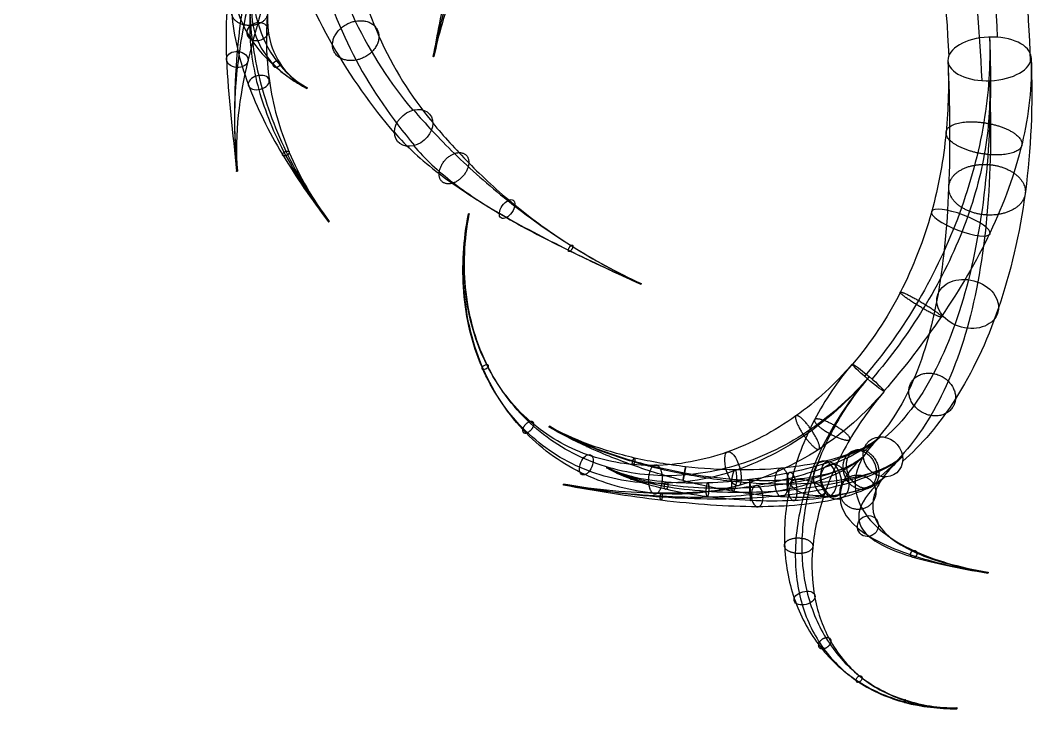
# Model space of a CAD drawing. Header units: millimetres. Extents: x -36.9 to 35.7, y -22.6 to 36.8.
# Drawn here: x -10.6 to 9.01, y -22.6 to -9.25 of the extents above; entities that cross this region are included whole.
import ezdxf

# ---------------------------------------------------------------- set-up
doc = ezdxf.new("R2010")
doc.units = ezdxf.units.MM
doc.header["$MEASUREMENT"] = 0
doc.layers.add('Default', color=18, linetype='Continuous', true_color=0x000000)

msp = doc.modelspace()

# ---------------------------------------------------------------- linework, layer by layer
at = {"layer": 'Default', "extrusion": (0.178503, -0.512953, 0.839652)}
msp.add_circle((-8.777, 20.81, 45.004), 0.209, dxfattribs=at)
at = {"layer": 'Default', "extrusion": (-0.035375, 0.850726, -0.524418)}
msp.add_circle((-7.763, 32.716, -32.279), 0.806, dxfattribs=at)
msp.add_circle((-7.763, 32.716, -32.279), 0.806, dxfattribs=at)
msp.add_circle((-7.763, 32.716, -32.279), 0.806, dxfattribs=at)
at = {"layer": 'Default', "extrusion": (-0.064925, -0.668479, 0.740891)}
msp.add_circle((-5.398, 25.286, 43.643), 0.209, dxfattribs=at)
at = {"layer": 'Default', "extrusion": (0.149088, 0.732185, -0.664589)}
msp.add_circle((0.556, 37.897, -47.442), 0.01, dxfattribs=at)
at = {"layer": 'Default', "extrusion": (-0.192484, 0.746373, -0.637085)}
msp.add_circle((8.4, 32.628, -38.163), 0.209, dxfattribs=at)
at = {"layer": 'Default', "extrusion": (0.51712, -0.284729, 0.807165)}
msp.add_circle((-11.685, 29.767, 41.842), 0.01, dxfattribs=at)
at = {"layer": 'Default', "extrusion": (0.408586, -0.481957, 0.775097)}
msp.add_circle((-9.599, 27.574, 44.458), 0.408, dxfattribs=at)
msp.add_circle((-9.599, 27.574, 44.458), 0.408, dxfattribs=at)
at = {"layer": 'Default', "extrusion": (0.061252, -0.671206, 0.738736)}
msp.add_circle((-7.481, 26.327, 45.976), 0.01, dxfattribs=at)
at = {"layer": 'Default', "extrusion": (0.692422, -0.475698, 0.542461)}
msp.add_circle((-11.299, 41.963, 34.655), 0.209, dxfattribs=at)
at = {"layer": 'Default', "extrusion": (0.343393, 0.903434, -0.256687)}
msp.add_circle((-11.81, 42.185, -21.137), 0.607, dxfattribs=at)
at = {"layer": 'Default', "extrusion": (0.184689, 0.949112, -0.255101)}
msp.add_circle((-0.613, 36.441, -23.189), 0.01, dxfattribs=at)
at = {"layer": 'Default', "extrusion": (-0.543557, 0.71558, -0.438738)}
msp.add_circle((11.634, 42.863, -29.471), 0.01, dxfattribs=at)
at = {"layer": 'Default', "extrusion": (-0.166217, -0.62093, 0.766041)}
msp.add_circle((11.313, 22.09, 45.366), 0.607, dxfattribs=at)
at = {"layer": 'Default', "extrusion": (0.882974, -0.405352, 0.236744)}
msp.add_circle((-12.453, 52.035, 20.183), 0.01, dxfattribs=at)
at = {"layer": 'Default', "extrusion": (-0.368184, 0.787337, -0.49451)}
msp.add_circle((8.207, 30.061, -32.974), 0.0722, dxfattribs=at)
at = {"layer": 'Default', "extrusion": (0.647328, 0.759263, 0.066983)}
msp.add_circle((-14.937, 47.007, -5.388), 0.408, dxfattribs=at)
msp.add_circle((-14.937, 47.007, -5.388), 0.408, dxfattribs=at)
msp.add_circle((-14.937, 47.007, -5.388), 0.408, dxfattribs=at)
at = {"layer": 'Default', "extrusion": (0.659063, -0.387303, 0.644696)}
msp.add_circle((-14.942, 37.325, 42.443), 0.01, dxfattribs=at)
at = {"layer": 'Default', "extrusion": (-0.342573, -0.296859, 0.891357)}
msp.add_circle((17.394, 18.399, 51.566), 0.408, dxfattribs=at)
msp.add_circle((17.394, 18.399, 51.566), 0.408, dxfattribs=at)
msp.add_circle((17.394, 18.399, 51.566), 0.408, dxfattribs=at)
msp.add_circle((17.394, 18.399, 51.566), 0.408, dxfattribs=at)
msp.add_circle((17.394, 18.399, 51.566), 0.408, dxfattribs=at)
at = {"layer": 'Default', "extrusion": (0.884692, 0.273209, 0.377727)}
msp.add_circle((-18.094, 43.228, 15.233), 0.346, dxfattribs=at)
at = {"layer": 'Default', "extrusion": (0.777775, -0.319168, 0.541478)}
msp.add_circle((-16.388, 33.307, 29.927), 0.209, dxfattribs=at)
at = {"layer": 'Default', "extrusion": (0.933461, -0.272428, 0.233311)}
msp.add_circle((-16.731, 53.776, 19.304), 0.0722, dxfattribs=at)
at = {"layer": 'Default', "extrusion": (0.751806, 0.120256, -0.648326)}
msp.add_circle((-18.702, 43.889, -34.653), 0.346, dxfattribs=at)
at = {"layer": 'Default', "extrusion": (0.802766, 0.201087, -0.561365)}
msp.add_circle((-18.848, 46.303, -30.737), 0.346, dxfattribs=at)
at = {"layer": 'Default', "extrusion": (0.445395, -0.266083, 0.854882)}
msp.add_circle((-14.989, 19.878, 51.748), 0.01, dxfattribs=at)
at = {"layer": 'Default', "extrusion": (0.96728, -0.087342, -0.238201)}
msp.add_circle((-17.809, 56.313, -8.81), 0.209, dxfattribs=at)
at = {"layer": 'Default', "extrusion": (0.864332, -0.135972, 0.484191)}
msp.add_circle((-17.753, 46.462, 31.122), 0.0722, dxfattribs=at)
at = {"layer": 'Default', "extrusion": (0.998171, 0.038987, -0.046206)}
msp.add_circle((-18.482, 56.175, 0.231), 0.209, dxfattribs=at)
at = {"layer": 'Default', "extrusion": (0.255597, 0.884839, 0.389527)}
msp.add_circle((-9.564, 48.667, 2.89), 0.346, dxfattribs=at)
at = {"layer": 'Default', "extrusion": (0.98224, -0.181445, 0.047779)}
msp.add_circle((-17.961, 58.025, 6.025), 0.01, dxfattribs=at)
at = {"layer": 'Default', "extrusion": (0.841245, 0.073286, -0.535664)}
msp.add_circle((-18.725, 49.443, -28.918), 0.209, dxfattribs=at)
at = {"layer": 'Default', "extrusion": (0.2243, -0.247887, 0.942466)}
msp.add_circle((-8.464, 2.663, 61.474), 0.209, dxfattribs=at)
at = {"layer": 'Default', "extrusion": (0.717972, -0.118016, 0.685994)}
msp.add_circle((-18.372, 37.986, 51.32), 0.01, dxfattribs=at)
at = {"layer": 'Default', "extrusion": (-0.20598, 0.768624, 0.605631)}
msp.add_circle((0.85, 48.223, 10.379), 0.209, dxfattribs=at)
at = {"layer": 'Default', "extrusion": (-0.611269, 0.442378, 0.656241)}
msp.add_circle((14.522, 43.945, 15.031), 0.0722, dxfattribs=at)
at = {"layer": 'Default', "extrusion": (0.849525, 0.004754, -0.527527)}
msp.add_circle((-22.631, 39.165, -15.576), 0.01, dxfattribs=at)
at = {"layer": 'Default'}
for points, knots in [([(5.627, -0.669, 32.687), (6.006, -0.845, 33.981), (6.716, -1.554, 36.568), (7.548, -3.546, 40.118), (8.105, -6.277, 43.144), (8.289, -8.445, 44.758), (8.336, -9.576, 45.455)], [0, 0, 0, 0, 3.812507, 7.724723, 11.63694, 15.449447, 15.449447, 15.449447, 15.449447]), ([(4.428, -1.863, 32.875), (4.778, -2.026, 34.072), (5.485, -2.636, 36.461), (6.423, -4.367, 39.794), (7.118, -6.833, 42.704), (7.35, -8.867, 44.265), (7.395, -9.941, 44.927)], [0, 0, 0, 0, 3.812507, 7.724723, 11.63694, 15.449447, 15.449447, 15.449447, 15.449447]), ([(6.739, -1.863, 32.199), (7.097, -2.029, 33.421), (7.722, -2.652, 35.886), (8.384, -4.411, 39.353), (8.794, -6.907, 42.37), (8.932, -8.963, 43.97), (8.977, -10.051, 44.641)], [0, 0, 0, 0, 3.812507, 7.724723, 11.63694, 15.449447, 15.449447, 15.449447, 15.449447]), ([(-4.981, -2.66, 42.838), (-5.096, -3.437, 43.544), (-5.187, -4.997, 44.991), (-4.897, -7.249, 47.262), (-4.179, -9.307, 49.638), (-3.429, -10.476, 51.278), (-2.994, -10.989, 52.103)], [0, 0, 0, 0, 3.221567, 6.479093, 9.736619, 12.958185, 12.958185, 12.958185, 12.958185]), ([(5.54, -3.057, 32.388), (5.869, -3.21, 33.512), (6.491, -3.734, 35.779), (7.259, -5.232, 39.029), (7.806, -7.464, 41.93), (7.992, -9.385, 43.477), (8.035, -10.416, 44.113)], [0, 0, 0, 0, 3.812507, 7.724723, 11.63694, 15.449447, 15.449447, 15.449447, 15.449447]), ([(-5.783, -3.137, 42.183), (-5.903, -3.954, 42.925), (-5.948, -5.56, 44.485), (-5.495, -7.784, 46.95), (-4.609, -9.765, 49.472), (-3.796, -10.909, 51.167), (-3.35, -11.435, 52.013)], [0, 0, 0, 0, 3.221567, 6.479093, 9.736619, 12.958185, 12.958185, 12.958185, 12.958185]), ([(-4.18, -3.267, 42.3), (-4.293, -4.03, 42.995), (-4.431, -5.528, 44.449), (-4.295, -7.647, 46.797), (-3.733, -9.589, 49.263), (-3.037, -10.719, 50.931), (-2.606, -11.228, 51.75)], [0, 0, 0, 0, 3.221567, 6.479093, 9.736619, 12.958185, 12.958185, 12.958185, 12.958185]), ([(-9.349, -4.26, 50.998), (-9.643, -3.966, 51.36), (-10.317, -3.516, 52.165), (-11.449, -3.368, 53.452), (-12.576, -3.766, 54.667), (-13.569, -4.624, 55.678), (-14.367, -5.844, 56.424), (-14.911, -7.337, 56.85), (-15.146, -8.946, 56.909), (-15.099, -9.997, 56.716), (-15.03, -10.487, 56.571)], [0, 0, 0, 0, 1.547219, 3.169834, 4.792449, 6.339668, 7.886887, 9.509501, 11.132116, 12.679335, 12.679335, 12.679335, 12.679335]), ([(-9.004, -4.439, 51.425), (-9.29, -4.153, 51.776), (-9.956, -3.71, 52.548), (-11.104, -3.543, 53.759), (-12.273, -3.901, 54.893), (-13.331, -4.712, 55.831), (-14.205, -5.889, 56.515), (-14.825, -7.352, 56.894), (-15.119, -8.948, 56.924), (-15.087, -9.997, 56.723), (-15.018, -10.488, 56.577)], [0, 0, 0, 0, 1.547219, 3.169834, 4.792449, 6.339668, 7.886887, 9.509501, 11.132116, 12.679335, 12.679335, 12.679335, 12.679335]), ([(-9.694, -4.714, 51.087), (-9.958, -4.449, 51.412), (-10.554, -4.031, 52.135), (-11.557, -3.838, 53.312), (-12.58, -4.12, 54.467), (-13.516, -4.84, 55.476), (-14.302, -5.939, 56.267), (-14.867, -7.355, 56.762), (-15.131, -8.941, 56.882), (-15.093, -9.993, 56.704), (-15.024, -10.483, 56.559)], [0, 0, 0, 0, 1.547219, 3.169834, 4.792449, 6.339668, 7.886887, 9.509501, 11.132116, 12.679335, 12.679335, 12.679335, 12.679335]), ([(-4.981, -3.744, 41.645), (-5.1, -4.547, 42.375), (-5.193, -6.091, 43.944), (-4.893, -8.182, 46.484), (-4.163, -10.047, 49.098), (-3.403, -11.152, 50.821), (-2.961, -11.674, 51.66)], [0, 0, 0, 0, 3.221567, 6.479093, 9.736619, 12.958185, 12.958185, 12.958185, 12.958185]), ([(-1.078, -3.895, 57.385), (-1.295, -4.419, 57.401), (-1.665, -5.502, 57.532), (-2.064, -7.114, 58.024), (-2.355, -8.63, 58.794), (-2.518, -9.531, 59.473), (-2.602, -9.943, 59.847)], [0, 0, 0, 0, 1.688295, 3.404484, 5.120674, 6.808969, 6.808969, 6.808969, 6.808969]), ([(-9.349, -4.893, 51.513), (-9.605, -4.637, 51.828), (-10.193, -4.225, 52.517), (-11.211, -4.013, 53.619), (-12.277, -4.254, 54.693), (-13.278, -4.927, 55.629), (-14.14, -5.983, 56.359), (-14.782, -7.37, 56.807), (-15.104, -8.942, 56.896), (-15.08, -9.994, 56.711), (-15.011, -10.483, 56.566)], [0, 0, 0, 0, 1.547219, 3.169834, 4.792449, 6.339668, 7.886887, 9.509501, 11.132116, 12.679335, 12.679335, 12.679335, 12.679335]), ([(-0.705, -4.061, 56.978), (-0.929, -4.603, 56.993), (-1.358, -5.698, 57.178), (-1.895, -7.258, 57.828), (-2.31, -8.681, 58.744), (-2.511, -9.54, 59.465), (-2.595, -9.952, 59.839)], [0, 0, 0, 0, 1.688295, 3.404484, 5.120674, 6.808969, 6.808969, 6.808969, 6.808969]), ([(-0.696, -4.041, 57.793), (-0.902, -4.538, 57.808), (-1.299, -5.551, 57.882), (-1.834, -7.096, 58.212), (-2.286, -8.61, 58.838), (-2.507, -9.528, 59.48), (-2.591, -9.939, 59.854)], [0, 0, 0, 0, 1.688295, 3.404484, 5.120674, 6.808969, 6.808969, 6.808969, 6.808969]), ([(-0.324, -4.207, 57.385), (-0.537, -4.722, 57.4), (-0.991, -5.747, 57.529), (-1.665, -7.24, 58.016), (-2.24, -8.66, 58.788), (-2.499, -9.536, 59.472), (-2.583, -9.948, 59.846)], [0, 0, 0, 0, 1.688295, 3.404484, 5.120674, 6.808969, 6.808969, 6.808969, 6.808969]), ([(-5.983, -7.564, 47.211), (-6.099, -7.963, 47.656), (-6.217, -8.851, 48.512), (-6.037, -10.316, 49.648), (-5.509, -11.792, 50.629), (-4.946, -12.716, 51.193), (-4.62, -13.145, 51.456)], [0, 0, 0, 0, 1.800315, 3.638736, 5.477156, 7.277471, 7.277471, 7.277471, 7.277471]), ([(-5.983, -7.564, 47.211), (-6.065, -7.847, 47.527), (-6.153, -8.439, 48.173), (-6.041, -9.308, 49.19), (-5.677, -10.065, 50.26), (-5.277, -10.424, 50.99), (-5.047, -10.551, 51.349)], [0, 0, 0, 0, 1.335676, 2.700386, 4.065097, 5.400773, 5.400773, 5.400773, 5.400773]), ([(-6.384, -7.816, 46.881), (-6.503, -8.226, 47.339), (-6.575, -9.107, 48.258), (-6.241, -10.487, 49.52), (-5.563, -11.849, 50.598), (-4.955, -12.725, 51.188), (-4.629, -13.155, 51.451)], [0, 0, 0, 0, 1.800315, 3.638736, 5.477156, 7.277471, 7.277471, 7.277471, 7.277471]), ([(-6.384, -7.816, 46.881), (-6.473, -8.124, 47.225), (-6.519, -8.73, 47.967), (-6.246, -9.515, 49.126), (-5.727, -10.133, 50.261), (-5.285, -10.436, 50.991), (-5.055, -10.563, 51.35)], [0, 0, 0, 0, 1.335676, 2.700386, 4.065097, 5.400773, 5.400773, 5.400773, 5.400773]), ([(-5.582, -7.92, 46.996), (-5.691, -8.296, 47.416), (-5.853, -9.094, 48.249), (-5.833, -10.41, 49.453), (-5.459, -11.803, 50.561), (-4.938, -12.717, 51.181), (-4.612, -13.146, 51.444)], [0, 0, 0, 0, 1.800315, 3.638736, 5.477156, 7.277471, 7.277471, 7.277471, 7.277471]), ([(-5.582, -7.92, 46.996), (-5.662, -8.195, 47.303), (-5.797, -8.728, 47.956), (-5.836, -9.464, 49.045), (-5.621, -10.105, 50.212), (-5.268, -10.431, 50.982), (-5.038, -10.558, 51.341)], [0, 0, 0, 0, 1.335676, 2.700386, 4.065097, 5.400773, 5.400773, 5.400773, 5.400773]), ([(-5.983, -8.172, 46.666), (-6.095, -8.559, 47.098), (-6.211, -9.349, 47.995), (-6.037, -10.582, 49.325), (-5.513, -11.859, 50.531), (-4.947, -12.727, 51.176), (-4.621, -13.156, 51.439)], [0, 0, 0, 0, 1.800315, 3.638736, 5.477156, 7.277471, 7.277471, 7.277471, 7.277471]), ([(-5.983, -8.172, 46.666), (-6.07, -8.472, 47.001), (-6.162, -9.02, 47.75), (-6.041, -9.671, 48.981), (-5.671, -10.174, 50.214), (-5.276, -10.443, 50.982), (-5.045, -10.57, 51.342)], [0, 0, 0, 0, 1.335676, 2.700386, 4.065097, 5.400773, 5.400773, 5.400773, 5.400773]), ([(8.186, -9.573, 45.47), (8.208, -10.1, 45.795), (8.131, -11.239, 46.342), (7.657, -13.01, 46.829), (6.863, -14.695, 47.013), (6.154, -15.696, 46.982), (5.764, -16.152, 46.941)], [0, 0, 0, 0, 1.750687, 3.55134, 5.351993, 7.10268, 7.10268, 7.10268, 7.10268]), ([(8.186, -9.573, 45.47), (8.221, -10.43, 45.998), (8.191, -12.104, 47.17), (7.829, -14.348, 49.279), (7.155, -16.18, 51.725), (6.517, -17.028, 53.529), (6.164, -17.333, 54.447)], [0, 0, 0, 0, 3.156989, 6.375855, 9.59472, 12.751709, 12.751709, 12.751709, 12.751709]), ([(8.991, -9.972, 44.769), (9.014, -10.512, 45.102), (8.885, -11.657, 45.708), (8.252, -13.38, 46.333), (7.298, -14.999, 46.644), (6.533, -15.98, 46.652), (6.139, -16.442, 46.611)], [0, 0, 0, 0, 1.750687, 3.55134, 5.351993, 7.10268, 7.10268, 7.10268, 7.10268]), ([(8.991, -9.972, 44.769), (9.03, -10.89, 45.335), (8.947, -12.654, 46.636), (8.414, -14.905, 48.973), (7.568, -16.666, 51.596), (6.866, -17.485, 53.47), (6.501, -17.801, 54.421)], [0, 0, 0, 0, 3.156989, 6.375855, 9.59472, 12.751709, 12.751709, 12.751709, 12.751709]), ([(7.38, -10.02, 44.799), (7.399, -10.473, 45.078), (7.383, -11.431, 45.586), (7.113, -12.974, 46.155), (6.52, -14.535, 46.481), (5.895, -15.49, 46.507), (5.533, -15.914, 46.469)], [0, 0, 0, 0, 1.750687, 3.55134, 5.351993, 7.10268, 7.10268, 7.10268, 7.10268]), ([(7.38, -10.02, 44.799), (7.417, -10.892, 45.336), (7.434, -12.566, 46.57), (7.218, -14.747, 48.827), (6.687, -16.497, 51.409), (6.095, -17.316, 53.261), (5.739, -17.624, 54.187)], [0, 0, 0, 0, 3.156989, 6.375855, 9.59472, 12.751709, 12.751709, 12.751709, 12.751709]), ([(8.186, -10.419, 44.098), (8.205, -10.885, 44.385), (8.138, -11.849, 44.951), (7.708, -13.345, 45.659), (6.956, -14.84, 46.112), (6.274, -15.774, 46.178), (5.908, -16.204, 46.14)], [0, 0, 0, 0, 1.750687, 3.55134, 5.351993, 7.10268, 7.10268, 7.10268, 7.10268]), ([(8.186, -10.419, 44.098), (8.225, -11.352, 44.673), (8.19, -13.116, 46.035), (7.803, -15.304, 48.522), (7.1, -16.983, 51.281), (6.444, -17.773, 53.203), (6.076, -18.092, 54.16)], [0, 0, 0, 0, 3.156989, 6.375855, 9.59472, 12.751709, 12.751709, 12.751709, 12.751709]), ([(-2.978, -10.985, 52.097), (-2.754, -11.248, 52.52), (-2.217, -11.828, 53.297), (-1.182, -12.75, 54.218), (0.041, -13.63, 54.9), (0.956, -14.134, 55.213), (1.431, -14.352, 55.341)], [0, 0, 0, 0, 1.613927, 3.25582, 4.897712, 6.511639, 6.511639, 6.511639, 6.511639]), ([(-2.605, -11.243, 51.74), (-2.395, -11.491, 52.139), (-1.934, -12.01, 52.914), (-1.054, -12.829, 53.962), (0.062, -13.643, 54.819), (0.959, -14.136, 55.2), (1.434, -14.354, 55.327)], [0, 0, 0, 0, 1.613927, 3.25582, 4.897712, 6.511639, 6.511639, 6.511639, 6.511639]), ([(-3.35, -11.419, 52.023), (-3.121, -11.69, 52.459), (-2.523, -12.232, 53.266), (-1.342, -12.999, 54.217), (0.003, -13.705, 54.903), (0.95, -14.146, 55.214), (1.425, -14.364, 55.341)], [0, 0, 0, 0, 1.613927, 3.25582, 4.897712, 6.511639, 6.511639, 6.511639, 6.511639]), ([(-2.978, -11.678, 51.666), (-2.761, -11.933, 52.077), (-2.24, -12.414, 52.883), (-1.214, -13.077, 53.96), (0.024, -13.718, 54.822), (0.953, -14.148, 55.2), (1.428, -14.366, 55.328)], [0, 0, 0, 0, 1.613927, 3.25582, 4.897712, 6.511639, 6.511639, 6.511639, 6.511639]), ([(5.818, -16.199, 46.947), (5.456, -16.624, 46.91), (4.603, -17.394, 46.723), (3.111, -18.116, 46.137), (1.581, -18.311, 45.314), (0.2, -17.989, 44.37), (-0.933, -17.208, 43.389), (-1.725, -16.022, 42.448), (-2.077, -14.559, 41.663), (-2.013, -13.509, 41.292), (-1.914, -12.999, 41.155)], [0, 0, 0, 0, 1.610729, 3.306769, 5.00281, 6.613539, 8.224268, 9.920308, 11.616349, 13.227078, 13.227078, 13.227078, 13.227078]), ([(6.147, -16.443, 46.54), (5.776, -16.877, 46.502), (4.895, -17.656, 46.323), (3.339, -18.361, 45.774), (1.742, -18.513, 45.008), (0.303, -18.134, 44.133), (-0.876, -17.295, 43.228), (-1.699, -16.061, 42.363), (-2.069, -14.57, 41.634), (-2.009, -13.513, 41.28), (-1.91, -13.003, 41.142)], [0, 0, 0, 0, 1.610729, 3.306769, 5.00281, 6.613539, 8.224268, 9.920308, 11.616349, 13.227078, 13.227078, 13.227078, 13.227078]), ([(5.526, -15.913, 46.54), (5.201, -16.294, 46.507), (4.445, -16.993, 46.35), (3.11, -17.697, 45.859), (1.697, -17.959, 45.147), (0.364, -17.748, 44.296), (-0.785, -17.084, 43.376), (-1.634, -15.983, 42.46), (-2.047, -14.558, 41.671), (-2, -13.509, 41.296), (-1.9, -13, 41.16)], [0, 0, 0, 0, 1.610729, 3.306769, 5.00281, 6.613539, 8.224268, 9.920308, 11.616349, 13.227078, 13.227078, 13.227078, 13.227078]), ([(5.854, -16.157, 46.133), (5.521, -16.548, 46.099), (4.737, -17.256, 45.951), (3.339, -17.943, 45.496), (1.858, -18.16, 44.84), (0.467, -17.893, 44.06), (-0.727, -17.171, 43.216), (-1.608, -16.023, 42.374), (-2.039, -14.568, 41.643), (-1.996, -13.513, 41.283), (-1.897, -13.004, 41.147)], [0, 0, 0, 0, 1.610729, 3.306769, 5.00281, 6.613539, 8.224268, 9.920308, 11.616349, 13.227078, 13.227078, 13.227078, 13.227078]), ([(5.526, -15.913, 46.54), (5.24, -16.248, 46.511), (4.739, -16.991, 46.373), (4.283, -18.203, 45.947), (4.159, -19.402, 45.338), (4.355, -20.486, 44.609), (4.836, -21.397, 43.808), (5.571, -22.088, 42.978), (6.499, -22.506, 42.18), (7.197, -22.595, 41.7), (7.549, -22.593, 41.481)], [0, 0, 0, 0, 1.243343, 2.53173, 3.820117, 5.063459, 6.306802, 7.595189, 8.883576, 10.126918, 10.126918, 10.126918, 10.126918]), ([(5.818, -16.199, 46.947), (5.535, -16.531, 46.918), (5.029, -17.26, 46.77), (4.542, -18.432, 46.3), (4.37, -19.582, 45.627), (4.51, -20.614, 44.825), (4.935, -21.477, 43.95), (5.621, -22.128, 43.052), (6.515, -22.519, 42.204), (7.204, -22.601, 41.711), (7.556, -22.599, 41.492)], [0, 0, 0, 0, 1.243343, 2.53173, 3.820117, 5.063459, 6.306802, 7.595189, 8.883576, 10.126918, 10.126918, 10.126918, 10.126918]), ([(5.854, -16.157, 46.133), (5.601, -16.454, 46.107), (5.147, -17.107, 45.998), (4.691, -18.185, 45.66), (4.504, -19.292, 45.156), (4.6, -20.339, 44.521), (4.976, -21.265, 43.785), (5.626, -22.006, 42.985), (6.509, -22.477, 42.189), (7.201, -22.582, 41.704), (7.552, -22.58, 41.486)], [0, 0, 0, 0, 1.243343, 2.53173, 3.820117, 5.063459, 6.306802, 7.595189, 8.883576, 10.126918, 10.126918, 10.126918, 10.126918]), ([(6.147, -16.443, 46.54), (5.895, -16.737, 46.514), (5.437, -17.376, 46.394), (4.95, -18.415, 46.012), (4.715, -19.472, 45.445), (4.755, -20.467, 44.737), (5.074, -21.346, 43.927), (5.676, -22.046, 43.059), (6.525, -22.49, 42.213), (7.208, -22.588, 41.715), (7.559, -22.586, 41.497)], [0, 0, 0, 0, 1.243343, 2.53173, 3.820117, 5.063459, 6.306802, 7.595189, 8.883576, 10.126918, 10.126918, 10.126918, 10.126918]), ([(6.501, -17.713, 54.45), (6.377, -17.82, 54.772), (6.028, -18.012, 55.398), (5.256, -18.196, 56.177), (4.31, -18.263, 56.732), (3.286, -18.214, 57.033), (2.249, -18.063, 57.088), (1.252, -17.819, 56.902), (0.362, -17.502, 56.5), (-0.133, -17.255, 56.115), (-0.35, -17.128, 55.903)], [0, 0, 0, 0, 0.985559, 2.004678, 3.023797, 4.009356, 4.994915, 6.014034, 7.033153, 8.018712, 8.018712, 8.018712, 8.018712]), ([(6.164, -18.102, 54.191), (6.048, -18.203, 54.493), (5.73, -18.371, 55.087), (5.034, -18.503, 55.858), (4.172, -18.509, 56.446), (3.219, -18.397, 56.81), (2.23, -18.185, 56.942), (1.255, -17.885, 56.829), (0.367, -17.524, 56.479), (-0.131, -17.265, 56.106), (-0.348, -17.138, 55.894)], [0, 0, 0, 0, 0.985559, 2.004678, 3.023797, 4.009356, 4.994915, 6.014034, 7.033153, 8.018712, 8.018712, 8.018712, 8.018712]), ([(6.077, -17.323, 54.417), (5.968, -17.418, 54.701), (5.671, -17.598, 55.253), (5.02, -17.812, 55.965), (4.198, -17.946, 56.508), (3.269, -17.984, 56.846), (2.284, -17.921, 56.962), (1.294, -17.753, 56.842), (0.383, -17.483, 56.484), (-0.124, -17.247, 56.109), (-0.34, -17.12, 55.897)], [0, 0, 0, 0, 0.985559, 2.004678, 3.023797, 4.009356, 4.994915, 6.014034, 7.033153, 8.018712, 8.018712, 8.018712, 8.018712]), ([(5.739, -17.713, 54.157), (5.638, -17.8, 54.421), (5.373, -17.958, 54.942), (4.798, -18.119, 55.646), (4.06, -18.191, 56.222), (3.202, -18.167, 56.622), (2.264, -18.043, 56.816), (1.296, -17.818, 56.769), (0.388, -17.506, 56.463), (-0.121, -17.257, 56.1), (-0.337, -17.13, 55.888)], [0, 0, 0, 0, 0.985559, 2.004678, 3.023797, 4.009356, 4.994915, 6.014034, 7.033153, 8.018712, 8.018712, 8.018712, 8.018712]), ([(6.077, -17.323, 54.417), (5.861, -17.51, 54.979), (5.226, -17.887, 56.065), (3.749, -18.312, 57.357), (1.89, -18.475, 58.145), (0.561, -18.359, 58.278), (-0.069, -18.242, 58.247)], [0, 0, 0, 0, 1.926281, 3.964959, 6.003638, 7.929919, 7.929919, 7.929919, 7.929919]), ([(6.077, -17.323, 54.417), (5.983, -17.404, 54.661), (5.718, -17.575, 55.129), (5.119, -17.82, 55.689), (4.368, -18.024, 56.052), (3.542, -18.166, 56.188), (2.699, -18.234, 56.097), (1.898, -18.218, 55.774), (1.222, -18.112, 55.244), (0.896, -17.986, 54.791), (0.773, -17.912, 54.554)], [0, 0, 0, 0, 0.830754, 1.698302, 2.565849, 3.396603, 4.227357, 5.094905, 5.962453, 6.793206, 6.793206, 6.793206, 6.793206]), ([(6.077, -17.323, 54.417), (5.809, -17.555, 55.114), (5.479, -18.076, 56.607), (5.688, -18.877, 58.908), (6.595, -19.56, 61.074), (7.59, -19.857, 62.311), (8.152, -19.949, 62.847)], [0, 0, 0, 0, 2.345953, 4.794628, 7.243303, 9.589256, 9.589256, 9.589256, 9.589256]), ([(6.501, -17.713, 54.45), (6.267, -17.916, 55.061), (5.525, -18.273, 56.233), (3.843, -18.549, 57.518), (1.883, -18.54, 58.2), (0.56, -18.369, 58.287), (-0.072, -18.253, 58.256)], [0, 0, 0, 0, 1.926281, 3.964959, 6.003638, 7.929919, 7.929919, 7.929919, 7.929919]), ([(5.739, -17.713, 54.157), (5.534, -17.891, 54.692), (4.971, -18.206, 55.759), (3.645, -18.492, 57.144), (1.879, -18.526, 58.08), (0.56, -18.368, 58.267), (-0.07, -18.251, 58.236)], [0, 0, 0, 0, 1.926281, 3.964959, 6.003638, 7.929919, 7.929919, 7.929919, 7.929919]), ([(6.501, -17.713, 54.45), (6.393, -17.806, 54.732), (6.073, -17.99, 55.271), (5.35, -18.212, 55.891), (4.472, -18.358, 56.255), (3.552, -18.417, 56.349), (2.661, -18.395, 56.194), (1.855, -18.298, 55.813), (1.202, -18.136, 55.251), (0.887, -17.996, 54.793), (0.764, -17.922, 54.556)], [0, 0, 0, 0, 0.830754, 1.698302, 2.565849, 3.396603, 4.227357, 5.094905, 5.962453, 6.793206, 6.793206, 6.793206, 6.793206]), ([(5.739, -17.713, 54.157), (5.658, -17.783, 54.37), (5.437, -17.922, 54.786), (4.94, -18.104, 55.323), (4.293, -18.242, 55.722), (3.543, -18.323, 55.936), (2.738, -18.336, 55.938), (1.936, -18.272, 55.701), (1.239, -18.131, 55.225), (0.904, -17.994, 54.783), (0.782, -17.921, 54.547)], [0, 0, 0, 0, 0.830754, 1.698302, 2.565849, 3.396603, 4.227357, 5.094905, 5.962453, 6.793206, 6.793206, 6.793206, 6.793206]), ([(5.739, -17.713, 54.157), (5.458, -17.956, 54.889), (5.155, -18.453, 56.485), (5.509, -19.115, 58.906), (6.556, -19.632, 61.095), (7.584, -19.869, 62.314), (8.146, -19.962, 62.851)], [0, 0, 0, 0, 2.345953, 4.794628, 7.243303, 9.589256, 9.589256, 9.589256, 9.589256]), ([(6.501, -17.713, 54.45), (6.247, -17.933, 55.113), (5.88, -18.385, 56.529), (5.912, -19.038, 58.795), (6.646, -19.6, 61.021), (7.598, -19.864, 62.302), (8.16, -19.956, 62.838)], [0, 0, 0, 0, 2.345953, 4.794628, 7.243303, 9.589256, 9.589256, 9.589256, 9.589256]), ([(6.164, -18.102, 54.191), (6.068, -18.185, 54.441), (5.793, -18.337, 54.928), (5.171, -18.496, 55.524), (4.397, -18.575, 55.925), (3.553, -18.574, 56.096), (2.699, -18.497, 56.036), (1.893, -18.352, 55.741), (1.22, -18.154, 55.232), (0.895, -18.005, 54.786), (0.772, -17.931, 54.549)], [0, 0, 0, 0, 0.830754, 1.698302, 2.565849, 3.396603, 4.227357, 5.094905, 5.962453, 6.793206, 6.793206, 6.793206, 6.793206]), ([(6.164, -18.102, 54.191), (5.94, -18.297, 54.774), (5.27, -18.592, 55.927), (3.739, -18.728, 57.305), (1.873, -18.59, 58.135), (0.558, -18.378, 58.276), (-0.073, -18.262, 58.245)], [0, 0, 0, 0, 1.926281, 3.964959, 6.003638, 7.929919, 7.929919, 7.929919, 7.929919]), ([(6.164, -18.102, 54.191), (5.896, -18.334, 54.888), (5.556, -18.762, 56.408), (5.733, -19.276, 58.792), (6.607, -19.672, 61.042), (7.592, -19.876, 62.305), (8.154, -19.968, 62.841)], [0, 0, 0, 0, 2.345953, 4.794628, 7.243303, 9.589256, 9.589256, 9.589256, 9.589256])]:
    msp.add_open_spline(points, degree=3, knots=knots, dxfattribs=at)
for points in [[(-5.983, -7.564, 47.211), (-6.188, -8.269, 47.998), (-6.463, -9.847, 49.456), (-6.467, -11.442, 50.92), (-6.401, -12.164, 51.715)], [(-6.384, -7.816, 46.881), (-6.592, -8.533, 47.681), (-6.673, -10.003, 49.316), (-6.477, -11.45, 50.915), (-6.411, -12.172, 51.709)], [(-5.582, -7.92, 46.996), (-5.783, -8.612, 47.769), (-6.253, -10.001, 49.314), (-6.457, -11.448, 50.912), (-6.391, -12.171, 51.708)], [(-5.983, -8.172, 46.666), (-6.187, -8.876, 47.452), (-6.463, -10.157, 49.175), (-6.467, -11.457, 50.907), (-6.401, -12.179, 51.701)]]:
    msp.add_open_spline(points, degree=3, dxfattribs=at)
at = {"layer": 'Default', "extrusion": (-0.000779102, -0.715035, 0.699088)}
msp.add_rational_spline([(-6.158, -8.863, 48.478), (-6.505, -8.864, 48.477), (-6.502, -9.107, 48.229), (-6.5, -9.349, 47.98), (-6.153, -9.348, 47.982), (-5.806, -9.347, 47.984), (-5.808, -9.104, 48.232), (-5.811, -8.861, 48.48), (-6.158, -8.863, 48.478)], [1, 0.707106781187, 1, 0.707106781187, 1, 0.707106781187, 1, 0.707106781187, 1], degree=2, knots=[0, 0, 0, 0.640885, 0.640885, 1.28177, 1.28177, 1.922655, 1.922655, 2.56354, 2.56354, 2.56354], dxfattribs=at)
at = {"layer": 'Default', "extrusion": (0.286618, -0.565115, 0.773624)}
msp.add_rational_spline([(-4.091, -10.019, 49.103), (-3.641, -9.933, 49), (-3.65, -9.555, 49.279), (-3.658, -9.178, 49.558), (-4.108, -9.264, 49.661), (-4.558, -9.351, 49.765), (-4.549, -9.728, 49.486), (-4.541, -10.106, 49.207), (-4.091, -10.019, 49.103)], [1, 0.707106781187, 1, 0.707106781187, 1, 0.707106781187, 1, 0.707106781187, 1], degree=2, knots=[0, 0, 0, 1.266062, 1.266062, 2.532124, 2.532124, 3.798186, 3.798186, 5.064247, 5.064247, 5.064247], dxfattribs=at)
at = {"layer": 'Default', "extrusion": (0.357201, -0.406228, 0.841063)}
msp.add_rational_spline([(-5.634, -10.034, 50.273), (-5.7, -10.046, 50.295), (-5.698, -10.11, 50.263), (-5.697, -10.173, 50.232), (-5.63, -10.161, 50.21), (-5.564, -10.148, 50.188), (-5.566, -10.085, 50.219), (-5.567, -10.021, 50.25), (-5.634, -10.034, 50.273)], [1, 0.707106781187, 1, 0.707106781187, 1, 0.707106781187, 1, 0.707106781187, 1], degree=2, knots=[0, 0, 0, 0.640885, 0.640885, 1.28177, 1.28177, 1.922655, 1.922655, 2.56354, 2.56354, 2.56354], dxfattribs=at)
at = {"layer": 'Default', "extrusion": (-0.155697, -0.901616, 0.403543)}
msp.add_rational_spline([(8.086, -11.842, 44.92), (8.822, -11.946, 44.973), (8.816, -11.64, 45.653), (8.81, -11.335, 46.333), (8.074, -11.232, 46.28), (7.338, -11.128, 46.227), (7.344, -11.433, 45.547), (7.35, -11.739, 44.867), (8.086, -11.842, 44.92)], [1, 0.707106781187, 1, 0.707106781187, 1, 0.707106781187, 1, 0.707106781187, 1], degree=2, knots=[0, 0, 0, 1.266062, 1.266062, 2.532124, 2.532124, 3.798186, 3.798186, 5.064247, 5.064247, 5.064247], dxfattribs=at)
at = {"layer": 'Default', "extrusion": (0.377656, -0.746228, 0.548197)}
msp.add_rational_spline([(-5.451, -11.788, 50.613), (-5.517, -11.809, 50.63), (-5.518, -11.851, 50.573), (-5.52, -11.894, 50.517), (-5.454, -11.873, 50.499), (-5.388, -11.852, 50.482), (-5.387, -11.81, 50.539), (-5.385, -11.767, 50.596), (-5.451, -11.788, 50.613)], [1, 0.707106781187, 1, 0.707106781187, 1, 0.707106781187, 1, 0.707106781187, 1], degree=2, knots=[0, 0, 0, 0.640885, 0.640885, 1.28177, 1.28177, 1.922655, 1.922655, 2.56354, 2.56354, 2.56354], dxfattribs=at)
at = {"layer": 'Default', "extrusion": (-0.558792, 0.487127, -0.671162)}
msp.add_rational_spline([(-2.185, -11.831, 53.25), (-2.472, -11.935, 53.414), (-2.482, -12.22, 53.216), (-2.492, -12.504, 53.018), (-2.205, -12.4, 52.854), (-1.917, -12.296, 52.69), (-1.907, -12.012, 52.888), (-1.897, -11.727, 53.086), (-2.185, -11.831, 53.25)], [1, 0.707106781187, 1, 0.707106781187, 1, 0.707106781187, 1, 0.707106781187, 1], degree=2, knots=[0, 0, 0, 0.640885, 0.640885, 1.28177, 1.28177, 1.922655, 1.922655, 2.56354, 2.56354, 2.56354], dxfattribs=at)
at = {"layer": 'Default', "extrusion": (-0.065715, -0.751323, 0.656655)}
msp.add_rational_spline([(8.136, -13.023, 46.093), (8.879, -13.061, 46.124), (8.881, -12.571, 46.685), (8.883, -12.081, 47.246), (8.14, -12.043, 47.215), (7.396, -12.005, 47.184), (7.395, -12.495, 46.623), (7.393, -12.985, 46.062), (8.136, -13.023, 46.093)], [1, 0.707106781187, 1, 0.707106781187, 1, 0.707106781187, 1, 0.707106781187, 1], degree=2, knots=[0, 0, 0, 1.266062, 1.266062, 2.532124, 2.532124, 3.798186, 3.798186, 5.064247, 5.064247, 5.064247], dxfattribs=at)
at = {"layer": 'Default', "extrusion": (-0.80214, 0.447828, -0.394996)}
msp.add_rational_spline([(0.074, -13.614, 54.868), (0.032, -13.648, 54.916), (0.024, -13.702, 54.87), (0.016, -13.756, 54.825), (0.058, -13.723, 54.778), (0.1, -13.69, 54.73), (0.108, -13.635, 54.776), (0.116, -13.581, 54.821), (0.074, -13.614, 54.868)], [1, 0.707106781187, 1, 0.707106781187, 1, 0.707106781187, 1, 0.707106781187, 1], degree=2, knots=[0, 0, 0, 0.640885, 0.640885, 1.28177, 1.28177, 1.922655, 1.922655, 2.56354, 2.56354, 2.56354], dxfattribs=at)
at = {"layer": 'Default', "extrusion": (-0.089241, 0.915925, -0.391303)}
msp.add_rational_spline([(-1.97, -14.505, 41.696), (-1.947, -14.509, 41.684), (-1.96, -14.519, 41.663), (-1.973, -14.529, 41.643), (-1.996, -14.526, 41.655), (-2.018, -14.522, 41.668), (-2.005, -14.512, 41.689), (-1.992, -14.502, 41.709), (-1.97, -14.505, 41.696)], [1, 0.707106781187, 1, 0.707106781187, 1, 0.707106781187, 1, 0.707106781187, 1], degree=2, knots=[0, 0, 0, 0.640885, 0.640885, 1.28177, 1.28177, 1.922655, 1.922655, 2.56354, 2.56354, 2.56354], dxfattribs=at)
at = {"layer": 'Default', "extrusion": (0.511591, 0.853934, -0.095243)}
msp.add_rational_spline([(6.902, -14.839, 46.056), (7.302, -15.069, 46.136), (7.255, -14.99, 46.596), (7.208, -14.911, 47.055), (6.809, -14.68, 46.975), (6.409, -14.45, 46.895), (6.455, -14.529, 46.435), (6.502, -14.608, 45.976), (6.902, -14.839, 46.056)], [1, 0.707106781187, 1, 0.707106781187, 1, 0.707106781187, 1, 0.707106781187, 1], degree=2, knots=[0, 0, 0, 1.266062, 1.266062, 2.532124, 2.532124, 3.798186, 3.798186, 5.064247, 5.064247, 5.064247], dxfattribs=at)
at = {"layer": 'Default', "extrusion": (0.260227, 0.466274, -0.8455)}
msp.add_rational_spline([(7.047, -16.911, 51.321), (7.499, -16.994, 51.414), (7.527, -16.588, 51.647), (7.554, -16.181, 51.879), (7.102, -16.098, 51.786), (6.65, -16.014, 51.693), (6.623, -16.421, 51.461), (6.595, -16.827, 51.228), (7.047, -16.911, 51.321)], [1, 0.707106781187, 1, 0.707106781187, 1, 0.707106781187, 1, 0.707106781187, 1], degree=2, knots=[0, 0, 0, 1.266062, 1.266062, 2.532124, 2.532124, 3.798186, 3.798186, 5.064247, 5.064247, 5.064247], dxfattribs=at)
at = {"layer": 'Default', "extrusion": (-0.608417, 0.576144, -0.545791)}
msp.add_rational_spline([(-0.715, -17.029, 43.395), (-0.613, -17.008, 43.304), (-0.654, -17.118, 43.233), (-0.695, -17.229, 43.162), (-0.797, -17.25, 43.253), (-0.898, -17.271, 43.344), (-0.857, -17.16, 43.415), (-0.816, -17.05, 43.486), (-0.715, -17.029, 43.395)], [1, 0.707106781187, 1, 0.707106781187, 1, 0.707106781187, 1, 0.707106781187, 1], degree=2, knots=[0, 0, 0, 0.640885, 0.640885, 1.28177, 1.28177, 1.922655, 1.922655, 2.56354, 2.56354, 2.56354], dxfattribs=at)
at = {"layer": 'Default', "extrusion": (0.803092, 0.549697, 0.229948)}
msp.add_rational_spline([(4.435, -16.92, 46.315), (4.5, -16.856, 45.934), (4.724, -17.177, 45.918), (4.948, -17.498, 45.903), (4.883, -17.562, 46.284), (4.817, -17.625, 46.665), (4.593, -17.304, 46.68), (4.369, -16.983, 46.695), (4.435, -16.92, 46.315)], [1, 0.707106781187, 1, 0.707106781187, 1, 0.707106781187, 1, 0.707106781187, 1], degree=2, knots=[0, 0, 0, 0.640885, 0.640885, 1.28177, 1.28177, 1.922655, 1.922655, 2.56354, 2.56354, 2.56354], dxfattribs=at)
at = {"layer": 'Default', "extrusion": (0.47124, 0.850516, 0.23357)}
msp.add_rational_spline([(4.796, -16.992, 46.341), (4.851, -16.918, 45.96), (5.191, -17.11, 45.972), (5.532, -17.302, 45.984), (5.478, -17.377, 46.364), (5.423, -17.451, 46.745), (5.082, -17.259, 46.733), (4.741, -17.067, 46.721), (4.796, -16.992, 46.341)], [1, 0.707106781187, 1, 0.707106781187, 1, 0.707106781187, 1, 0.707106781187, 1], degree=2, knots=[0, 0, 0, 0.640885, 0.640885, 1.28177, 1.28177, 1.922655, 1.922655, 2.56354, 2.56354, 2.56354], dxfattribs=at)
at = {"layer": 'Default', "extrusion": (0.820878, -0.342011, 0.45737)}
msp.add_rational_spline([(0.377, -17.489, 56.465), (0.386, -17.464, 56.468), (0.398, -17.465, 56.445), (0.41, -17.467, 56.421), (0.402, -17.492, 56.418), (0.393, -17.517, 56.415), (0.381, -17.515, 56.439), (0.368, -17.514, 56.462), (0.377, -17.489, 56.465)], [1, 0.707106781187, 1, 0.707106781187, 1, 0.707106781187, 1, 0.707106781187, 1], degree=2, knots=[0, 0, 0, 0.640885, 0.640885, 1.28177, 1.28177, 1.922655, 1.922655, 2.56354, 2.56354, 2.56354], dxfattribs=at)
at = {"layer": 'Default', "extrusion": (-0.562251, -0.217111, 0.797958)}
msp.add_rational_spline([(5.994, -17.992, 55.361), (5.966, -17.61, 55.445), (5.644, -17.586, 55.224), (5.321, -17.562, 55.004), (5.349, -17.943, 54.92), (5.378, -18.324, 54.836), (5.7, -18.349, 55.057), (6.023, -18.373, 55.278), (5.994, -17.992, 55.361)], [1, 0.707106781187, 1, 0.707106781187, 1, 0.707106781187, 1, 0.707106781187, 1], degree=2, knots=[0, 0, 0, 0.640885, 0.640885, 1.28177, 1.28177, 1.922655, 1.922655, 2.56354, 2.56354, 2.56354], dxfattribs=at)
at = {"layer": 'Default', "extrusion": (-0.592787, -0.260967, 0.761906)}
msp.add_rational_spline([(6.042, -17.977, 55.228), (6.005, -17.6, 55.328), (5.692, -17.569, 55.095), (5.379, -17.538, 54.862), (5.416, -17.915, 54.762), (5.453, -18.291, 54.662), (5.766, -18.323, 54.895), (6.079, -18.354, 55.128), (6.042, -17.977, 55.228)], [1, 0.707106781187, 1, 0.707106781187, 1, 0.707106781187, 1, 0.707106781187, 1], degree=2, knots=[0, 0, 0, 0.640885, 0.640885, 1.28177, 1.28177, 1.922655, 1.922655, 2.56354, 2.56354, 2.56354], dxfattribs=at)
at = {"layer": 'Default', "extrusion": (-0.873448, 0.031957, -0.485868)}
msp.add_rational_spline([(1.683, -17.881, 45.108), (1.816, -17.808, 44.873), (1.844, -18.079, 44.805), (1.872, -18.349, 44.738), (1.738, -18.422, 44.973), (1.604, -18.494, 45.209), (1.577, -18.224, 45.276), (1.549, -17.953, 45.344), (1.683, -17.881, 45.108)], [1, 0.707106781187, 1, 0.707106781187, 1, 0.707106781187, 1, 0.707106781187, 1], degree=2, knots=[0, 0, 0, 0.640885, 0.640885, 1.28177, 1.28177, 1.922655, 1.922655, 2.56354, 2.56354, 2.56354], dxfattribs=at)
at = {"layer": 'Default', "extrusion": (0.982828, -0.184408, -0.006518)}
msp.add_rational_spline([(2.269, -18.05, 57.048), (2.295, -17.916, 57.059), (2.296, -17.905, 56.923), (2.297, -17.894, 56.786), (2.272, -18.028, 56.775), (2.246, -18.163, 56.764), (2.245, -18.174, 56.901), (2.244, -18.185, 57.037), (2.269, -18.05, 57.048)], [1, 0.707106781187, 1, 0.707106781187, 1, 0.707106781187, 1, 0.707106781187, 1], degree=2, knots=[0, 0, 0, 0.640885, 0.640885, 1.28177, 1.28177, 1.922655, 1.922655, 2.56354, 2.56354, 2.56354], dxfattribs=at)
at = {"layer": 'Default', "extrusion": (-0.890464, -0.015257, 0.454798)}
msp.add_rational_spline([(4.284, -18.244, 56.695), (4.296, -17.965, 56.728), (4.169, -17.931, 56.48), (4.041, -17.897, 56.232), (4.03, -18.175, 56.199), (4.018, -18.454, 56.167), (4.145, -18.488, 56.415), (4.272, -18.523, 56.663), (4.284, -18.244, 56.695)], [1, 0.707106781187, 1, 0.707106781187, 1, 0.707106781187, 1, 0.707106781187, 1], degree=2, knots=[0, 0, 0, 0.640885, 0.640885, 1.28177, 1.28177, 1.922655, 1.922655, 2.56354, 2.56354, 2.56354], dxfattribs=at)
at = {"layer": 'Default', "extrusion": (-0.94219, -0.123532, 0.311476)}
msp.add_rational_spline([(4.449, -18.345, 56.214), (4.435, -18.072, 56.277), (4.342, -18.017, 56.019), (4.249, -17.962, 55.76), (4.264, -18.234, 55.696), (4.279, -18.507, 55.632), (4.371, -18.563, 55.891), (4.464, -18.618, 56.15), (4.449, -18.345, 56.214)], [1, 0.707106781187, 1, 0.707106781187, 1, 0.707106781187, 1, 0.707106781187, 1], degree=2, knots=[0, 0, 0, 0.640885, 0.640885, 1.28177, 1.28177, 1.922655, 1.922655, 2.56354, 2.56354, 2.56354], dxfattribs=at)
at = {"layer": 'Default', "extrusion": (-0.618922, -0.198976, 0.759832)}
msp.add_rational_spline([(5.459, -18.221, 56.124), (5.437, -17.881, 56.195), (5.164, -17.853, 55.979), (4.891, -17.826, 55.764), (4.913, -18.167, 55.693), (4.935, -18.508, 55.622), (5.208, -18.535, 55.837), (5.482, -18.562, 56.052), (5.459, -18.221, 56.124)], [1, 0.707106781187, 1, 0.707106781187, 1, 0.707106781187, 1, 0.707106781187, 1], degree=2, knots=[0, 0, 0, 0.640885, 0.640885, 1.28177, 1.28177, 1.922655, 1.922655, 2.56354, 2.56354, 2.56354], dxfattribs=at)
at = {"layer": 'Default', "extrusion": (-0.679003, 0.211304, -0.703069)}
msp.add_rational_spline([(1.223, -18.125, 55.22), (1.225, -18.099, 55.227), (1.244, -18.096, 55.21), (1.263, -18.092, 55.192), (1.262, -18.117, 55.185), (1.261, -18.143, 55.179), (1.242, -18.147, 55.196), (1.222, -18.15, 55.214), (1.223, -18.125, 55.22)], [1, 0.707106781187, 1, 0.707106781187, 1, 0.707106781187, 1, 0.707106781187, 1], degree=2, knots=[0, 0, 0, 0.640885, 0.640885, 1.28177, 1.28177, 1.922655, 1.922655, 2.56354, 2.56354, 2.56354], dxfattribs=at)
at = {"layer": 'Default', "extrusion": (-0.973648, 0.048703, -0.222794)}
msp.add_rational_spline([(2.689, -18.384, 56.161), (2.689, -18.25, 56.192), (2.72, -18.22, 56.062), (2.751, -18.19, 55.931), (2.752, -18.323, 55.9), (2.752, -18.457, 55.869), (2.721, -18.488, 56), (2.689, -18.518, 56.13), (2.689, -18.384, 56.161)], [1, 0.707106781187, 1, 0.707106781187, 1, 0.707106781187, 1, 0.707106781187, 1], degree=2, knots=[0, 0, 0, 0.640885, 0.640885, 1.28177, 1.28177, 1.922655, 1.922655, 2.56354, 2.56354, 2.56354], dxfattribs=at)
at = {"layer": 'Default', "extrusion": (-0.067843, -0.284739, 0.956201)}
msp.add_rational_spline([(5.981, -18.371, 56.519), (5.944, -18.038, 56.615), (5.598, -18.067, 56.582), (5.253, -18.096, 56.549), (5.29, -18.428, 56.452), (5.327, -18.761, 56.356), (5.673, -18.732, 56.389), (6.018, -18.703, 56.422), (5.981, -18.371, 56.519)], [1, 0.707106781187, 1, 0.707106781187, 1, 0.707106781187, 1, 0.707106781187, 1], degree=2, knots=[0, 0, 0, 0.640885, 0.640885, 1.28177, 1.28177, 1.922655, 1.922655, 2.56354, 2.56354, 2.56354], dxfattribs=at)
at = {"layer": 'Default', "extrusion": (-0.966472, 0.060957, 0.249432)}
msp.add_rational_spline([(1.839, -18.496, 58.116), (1.845, -18.428, 58.124), (1.828, -18.419, 58.057), (1.812, -18.41, 57.991), (1.806, -18.479, 57.984), (1.799, -18.547, 57.976), (1.816, -18.556, 58.043), (1.833, -18.564, 58.109), (1.839, -18.496, 58.116)], [1, 0.707106781187, 1, 0.707106781187, 1, 0.707106781187, 1, 0.707106781187, 1], degree=2, knots=[0, 0, 0, 0.640885, 0.640885, 1.28177, 1.28177, 1.922655, 1.922655, 2.56354, 2.56354, 2.56354], dxfattribs=at)
at = {"layer": 'Default', "extrusion": (0.021547, 0.85545, 0.517438)}
msp.add_rational_spline([(4.213, -19.399, 45.309), (4.277, -19.258, 45.074), (4.55, -19.297, 45.126), (4.824, -19.335, 45.178), (4.759, -19.475, 45.413), (4.695, -19.616, 45.648), (4.422, -19.577, 45.595), (4.148, -19.539, 45.543), (4.213, -19.399, 45.309)], [1, 0.707106781187, 1, 0.707106781187, 1, 0.707106781187, 1, 0.707106781187, 1], degree=2, knots=[0, 0, 0, 0.640885, 0.640885, 1.28177, 1.28177, 1.922655, 1.922655, 2.56354, 2.56354, 2.56354], dxfattribs=at)
at = {"layer": 'Default', "extrusion": (0.497066, -0.189466, 0.846775)}
msp.add_rational_spline([(6.778, -19.58, 61.002), (6.771, -19.513, 61.022), (6.711, -19.529, 61.053), (6.65, -19.545, 61.085), (6.658, -19.612, 61.066), (6.665, -19.678, 61.047), (6.725, -19.662, 61.015), (6.786, -19.647, 60.983), (6.778, -19.58, 61.002)], [1, 0.707106781187, 1, 0.707106781187, 1, 0.707106781187, 1, 0.707106781187, 1], degree=2, knots=[0, 0, 0, 0.640885, 0.640885, 1.28177, 1.28177, 1.922655, 1.922655, 2.56354, 2.56354, 2.56354], dxfattribs=at)
at = {"layer": 'Default', "extrusion": (-0.419688, 0.630237, 0.653195)}
msp.add_rational_spline([(4.87, -21.349, 43.814), (4.892, -21.245, 43.728), (5.014, -21.223, 43.785), (5.137, -21.201, 43.843), (5.115, -21.305, 43.929), (5.093, -21.409, 44.016), (4.971, -21.431, 43.958), (4.848, -21.453, 43.901), (4.87, -21.349, 43.814)], [1, 0.707106781187, 1, 0.707106781187, 1, 0.707106781187, 1, 0.707106781187, 1], degree=2, knots=[0, 0, 0, 0.640885, 0.640885, 1.28177, 1.28177, 1.922655, 1.922655, 2.56354, 2.56354, 2.56354], dxfattribs=at)
at = {"layer": 'Default', "extrusion": (-0.758853, 0.222636, 0.612026)}
msp.add_rational_spline([(6.531, -22.462, 42.183), (6.53, -22.438, 42.172), (6.547, -22.429, 42.19), (6.564, -22.42, 42.209), (6.566, -22.444, 42.219), (6.567, -22.469, 42.23), (6.55, -22.477, 42.212), (6.533, -22.486, 42.194), (6.531, -22.462, 42.183)], [1, 0.707106781187, 1, 0.707106781187, 1, 0.707106781187, 1, 0.707106781187, 1], degree=2, knots=[0, 0, 0, 0.640885, 0.640885, 1.28177, 1.28177, 1.922655, 1.922655, 2.56354, 2.56354, 2.56354], dxfattribs=at)

doc.saveas('drawing.dxf')
